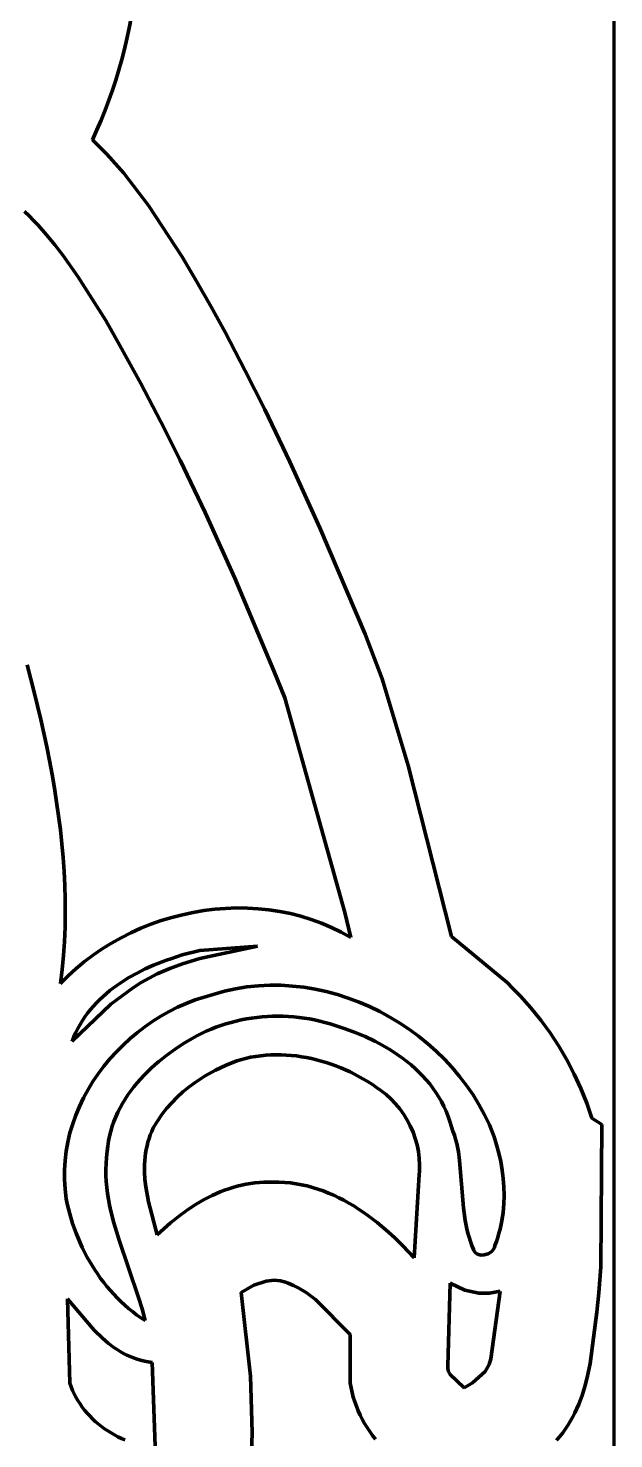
# Model space of a CAD drawing. Header units: millimetres. Extents: x 0 to 17.8, y 0 to 10.
# Drawn here: x 16.416 to 17.778, y 3.44 to 6.721 of the extents above; entities that cross this region are included whole.
import ezdxf

# ---------------------------------------------------------------- set-up
doc = ezdxf.new("R2010")
doc.units = ezdxf.units.MM
doc.layers.add('color#010101ff', color=7, linetype='CONTINUOUS', lineweight=100)
doc.layers.add('color#ffffffff', color=7, linetype='CONTINUOUS', lineweight=100)

msp = doc.modelspace()

# ---------------------------------------------------------------- linework, layer by layer
at = {"layer": 'color#010101ff'}
for p, q in [((16.6553, 6.7457), (16.6508, 6.7212)), ((16.6457, 6.6969), (16.64, 6.6727)), ((16.6508, 6.7212), (16.6457, 6.6969)), ((16.64, 6.6727), (16.6339, 6.6486)), ((16.6339, 6.6486), (16.6272, 6.6246)), ((16.62, 6.6008), (16.6122, 6.5772)), ((16.6272, 6.6246), (16.62, 6.6008)), ((16.6122, 6.5772), (16.6039, 6.5537)), ((16.5951, 6.5305), (16.5858, 6.5074)), ((16.6039, 6.5537), (16.5951, 6.5305)), ((16.5858, 6.5074), (16.5759, 6.4846)), ((16.5759, 6.4846), (16.5656, 6.462)), ((16.5656, 6.462), (16.5992, 6.4284)), ((16.5992, 6.4284), (16.6383, 6.384)), ((16.6383, 6.384), (16.6958, 6.3087)), ((16.6958, 6.3087), (16.7742, 6.1899)), ((16.4183, 6.2846), (16.4075, 6.2951)), ((16.4289, 6.2739), (16.4183, 6.2846)), ((16.4392, 6.263), (16.4289, 6.2739)), ((16.4591, 6.2404), (16.4392, 6.263)), ((16.4783, 6.2171), (16.4591, 6.2404)), ((16.4967, 6.1931), (16.4783, 6.2171)), ((16.5316, 6.1435), (16.4967, 6.1931)), ((16.7742, 6.1899), (16.8083, 6.1317)), ((16.5964, 6.0416), (16.5316, 6.1435)), ((16.8083, 6.1317), (16.8415, 6.0731)), ((16.8415, 6.0731), (16.8739, 6.0141)), ((16.6296, 5.9833), (16.5964, 6.0416)), ((16.8739, 6.0141), (16.921, 5.9247)), ((16.6779, 5.8951), (16.6296, 5.9833)), ((16.921, 5.9247), (16.9665, 5.8344)), ((16.7246, 5.8061), (16.6779, 5.8951)), ((16.9665, 5.8344), (17.0248, 5.713)), ((16.7696, 5.7162), (16.7246, 5.8061)), ((16.8274, 5.5952), (16.7696, 5.7162)), ((17.0248, 5.713), (17.0944, 5.5595)), ((16.8964, 5.4424), (16.8274, 5.5952)), ((17.0944, 5.5595), (17.2, 5.3116)), ((16.9875, 5.2262), (16.8964, 5.4424)), ((17.2, 5.3116), (17.2392, 5.2082)), ((16.4138, 5.2403), (16.4302, 5.177)), ((17.0126, 5.164), (16.9875, 5.2262)), ((17.2392, 5.2082), (17.2994, 5.0067)), ((16.4302, 5.177), (16.4454, 5.1135)), ((17.1526, 4.6641), (17.0126, 5.164)), ((16.4454, 5.1135), (16.4526, 5.0816)), ((16.4526, 5.0816), (16.4594, 5.0497)), ((16.4594, 5.0497), (16.4658, 5.0177)), ((16.4658, 5.0177), (16.4718, 4.9856)), ((17.2994, 5.0067), (17.4006, 4.6084)), ((16.4718, 4.9856), (16.4773, 4.9535)), ((16.4773, 4.9535), (16.4824, 4.9213)), ((16.4824, 4.9213), (16.487, 4.8891)), ((16.487, 4.8891), (16.491, 4.8568)), ((16.491, 4.8568), (16.4945, 4.8245)), ((16.4945, 4.8245), (16.4974, 4.7922)), ((16.4974, 4.7922), (16.4996, 4.7598)), ((16.4996, 4.7598), (16.5012, 4.7273)), ((16.5012, 4.7273), (16.5021, 4.6949)), ((16.5021, 4.6949), (16.5024, 4.6624)), ((16.5024, 4.6624), (16.5018, 4.6299)), ((16.75, 4.653), (16.7747, 4.6593)), ((16.7747, 4.6593), (16.7996, 4.6646)), ((16.7996, 4.6646), (16.8246, 4.6689)), ((16.8246, 4.6689), (16.8498, 4.672)), ((16.8498, 4.672), (16.8751, 4.674)), ((16.8751, 4.674), (16.9005, 4.6749)), ((16.9005, 4.6749), (16.9258, 4.6747)), ((16.9258, 4.6747), (16.951, 4.6733)), ((16.951, 4.6733), (16.9761, 4.6707)), ((16.9761, 4.6707), (17.001, 4.6669)), ((17.001, 4.6669), (17.0258, 4.6619)), ((17.0258, 4.6619), (17.0502, 4.6557)), ((17.1664, 4.6059), (17.1526, 4.6641)), ((16.5018, 4.6299), (16.5005, 4.5973)), ((16.6549, 4.6172), (16.678, 4.6277)), ((16.678, 4.6277), (16.7017, 4.6371)), ((16.7017, 4.6371), (16.7257, 4.6456)), ((16.7257, 4.6456), (16.75, 4.653)), ((17.0502, 4.6557), (17.0743, 4.6483)), ((17.0743, 4.6483), (17.098, 4.6396)), ((17.098, 4.6396), (17.1213, 4.6296)), ((17.1213, 4.6296), (17.1441, 4.6184)), ((16.5005, 4.5973), (16.4984, 4.5647)), ((16.6101, 4.5934), (16.6322, 4.6058)), ((16.6322, 4.6058), (16.6549, 4.6172)), ((17.1441, 4.6184), (17.1664, 4.6059)), ((17.4006, 4.6084), (17.5298, 4.5015)), ((16.4984, 4.5647), (16.4955, 4.5321)), ((16.5475, 4.5505), (16.5677, 4.5657)), ((16.5677, 4.5657), (16.5885, 4.58)), ((16.5885, 4.58), (16.6101, 4.5934)), ((16.7744, 4.5663), (16.7476, 4.557)), ((16.8155, 4.5761), (16.7744, 4.5663)), ((16.8151, 4.5576), (16.9493, 4.5864)), ((16.9493, 4.5864), (16.8155, 4.5761)), ((16.4955, 4.5321), (16.4917, 4.4995)), ((16.5095, 4.5174), (16.5281, 4.5344)), ((16.5281, 4.5344), (16.5475, 4.5505)), ((16.6884, 4.5332), (16.6692, 4.5236)), ((16.7079, 4.542), (16.6884, 4.5332)), ((16.7377, 4.5535), (16.7079, 4.542)), ((16.7164, 4.5214), (16.7452, 4.5341)), ((16.7476, 4.557), (16.7377, 4.5535)), ((16.7452, 4.5341), (16.7748, 4.5451)), ((16.7748, 4.5451), (16.8151, 4.5576)), ((16.4917, 4.4995), (16.5095, 4.5174)), ((16.6323, 4.5017), (16.6149, 4.4893)), ((16.6504, 4.5131), (16.6323, 4.5017)), ((16.6692, 4.5236), (16.6504, 4.5131)), ((16.6612, 4.4899), (16.6791, 4.5014)), ((16.6791, 4.5014), (16.6976, 4.5119)), ((16.6976, 4.5119), (16.7164, 4.5214)), ((16.978, 4.4952), (16.9514, 4.4939)), ((17.0045, 4.495), (16.978, 4.4952)), ((17.5298, 4.5015), (17.5433, 4.4875)), ((16.5903, 4.469), (16.5825, 4.4618)), ((16.5982, 4.476), (16.5903, 4.469)), ((16.6064, 4.4828), (16.5982, 4.476)), ((16.6149, 4.4893), (16.6064, 4.4828)), ((16.608, 4.4514), (16.6612, 4.4899)), ((16.8251, 4.4678), (16.8043, 4.4609)), ((16.8463, 4.4737), (16.8251, 4.4678)), ((16.8723, 4.4811), (16.8463, 4.4737)), ((16.8985, 4.4869), (16.8723, 4.4811)), ((16.9249, 4.4911), (16.8985, 4.4869)), ((16.9514, 4.4939), (16.9249, 4.4911)), ((17.031, 4.4934), (17.0045, 4.495)), ((17.0573, 4.4904), (17.031, 4.4934)), ((17.0835, 4.4861), (17.0573, 4.4904)), ((17.1094, 4.4805), (17.0835, 4.4861)), ((17.1351, 4.4736), (17.1094, 4.4805)), ((17.1605, 4.4655), (17.1351, 4.4736)), ((17.1854, 4.4561), (17.1605, 4.4655)), ((17.5433, 4.4875), (17.5606, 4.47)), ((17.5606, 4.47), (17.5853, 4.4426)), ((16.5182, 4.3648), (16.608, 4.4514)), ((16.5544, 4.4302), (16.5482, 4.4217)), ((16.561, 4.4385), (16.5544, 4.4302)), ((16.5679, 4.4465), (16.561, 4.4385)), ((16.5751, 4.4543), (16.5679, 4.4465)), ((16.5825, 4.4618), (16.5751, 4.4543)), ((16.744, 4.434), (16.7247, 4.4232)), ((16.7637, 4.444), (16.744, 4.434)), ((16.7838, 4.4529), (16.7637, 4.444)), ((16.8043, 4.4609), (16.7838, 4.4529)), ((17.2099, 4.4456), (17.1854, 4.4561)), ((17.234, 4.4339), (17.2099, 4.4456)), ((17.2574, 4.4212), (17.234, 4.4339)), ((17.5853, 4.4426), (17.6085, 4.414)), ((16.5367, 4.4038), (16.5315, 4.3945)), ((16.5423, 4.4129), (16.5367, 4.4038)), ((16.5482, 4.4217), (16.5423, 4.4129)), ((16.6878, 4.3988), (16.6702, 4.3853)), ((16.706, 4.4114), (16.6878, 4.3988)), ((16.7247, 4.4232), (16.706, 4.4114)), ((16.8414, 4.3929), (16.8528, 4.3974)), ((16.8528, 4.3974), (16.8644, 4.4016)), ((16.8644, 4.4016), (16.876, 4.4053)), ((16.876, 4.4053), (16.8878, 4.4087)), ((16.8878, 4.4087), (16.8997, 4.4118)), ((16.8997, 4.4118), (16.9116, 4.4144)), ((16.9116, 4.4144), (16.9237, 4.4168)), ((16.9237, 4.4168), (16.9358, 4.4187)), ((16.9358, 4.4187), (16.9479, 4.4203)), ((16.9479, 4.4203), (16.9601, 4.4216)), ((16.9601, 4.4216), (16.9724, 4.4224)), ((16.9724, 4.4224), (16.9846, 4.423)), ((16.9846, 4.423), (16.9969, 4.4231)), ((16.9969, 4.4231), (17.0092, 4.4229)), ((17.0092, 4.4229), (17.0215, 4.4224)), ((17.0215, 4.4224), (17.0337, 4.4215)), ((17.0337, 4.4215), (17.0459, 4.4203)), ((17.0459, 4.4203), (17.0581, 4.4187)), ((17.0581, 4.4187), (17.0703, 4.4168)), ((17.0703, 4.4168), (17.0823, 4.4145)), ((17.0823, 4.4145), (17.0943, 4.4119)), ((17.0943, 4.4119), (17.1063, 4.4089)), ((17.1063, 4.4089), (17.1181, 4.4056)), ((17.1181, 4.4056), (17.1298, 4.4019)), ((17.1298, 4.4019), (17.1414, 4.3979)), ((17.1414, 4.3979), (17.1531, 4.3941)), ((17.2803, 4.4073), (17.2574, 4.4212)), ((17.3026, 4.3924), (17.2803, 4.4073)), ((17.6085, 4.414), (17.6302, 4.3842)), ((16.5222, 4.375), (16.5182, 4.3648)), ((16.5267, 4.3849), (16.5222, 4.375)), ((16.5315, 4.3945), (16.5267, 4.3849)), ((16.6532, 4.3711), (16.6369, 4.3561)), ((16.6702, 4.3853), (16.6532, 4.3711)), ((16.7773, 4.3593), (16.7973, 4.3712)), ((16.7973, 4.3712), (16.8081, 4.3772)), ((16.8081, 4.3772), (16.819, 4.3828)), ((16.819, 4.3828), (16.8301, 4.388)), ((16.8301, 4.388), (16.8414, 4.3929)), ((17.1531, 4.3941), (17.1765, 4.3855)), ((17.1765, 4.3855), (17.1996, 4.3758)), ((17.1996, 4.3758), (17.2224, 4.365)), ((17.2224, 4.365), (17.2336, 4.3591)), ((17.3241, 4.3766), (17.3026, 4.3924)), ((17.3448, 4.3597), (17.3241, 4.3766)), ((17.6302, 4.3842), (17.6504, 4.3533)), ((16.6213, 4.3404), (16.6064, 4.324)), ((16.6369, 4.3561), (16.6213, 4.3404)), ((16.7199, 4.3179), (16.7384, 4.3326)), ((16.7384, 4.3326), (16.7576, 4.3465)), ((16.7576, 4.3465), (16.7773, 4.3593)), ((16.957, 4.3312), (16.9452, 4.3295)), ((16.9688, 4.3323), (16.957, 4.3312)), ((16.9806, 4.3331), (16.9688, 4.3323)), ((16.9924, 4.3334), (16.9806, 4.3331)), ((17.0043, 4.3333), (16.9924, 4.3334)), ((17.0161, 4.3328), (17.0043, 4.3333)), ((17.0279, 4.3319), (17.0161, 4.3328)), ((17.0397, 4.3307), (17.0279, 4.3319)), ((17.2336, 4.3591), (17.2446, 4.353)), ((17.2446, 4.353), (17.2555, 4.3465)), ((17.2555, 4.3465), (17.2661, 4.3398)), ((17.2661, 4.3398), (17.2765, 4.3328)), ((17.2765, 4.3328), (17.2867, 4.3254)), ((17.3648, 4.3419), (17.3448, 4.3597)), ((17.3839, 4.3232), (17.3648, 4.3419)), ((17.6504, 4.3533), (17.6689, 4.3215)), ((16.5924, 4.3069), (16.5792, 4.2893)), ((16.6064, 4.324), (16.5924, 4.3069)), ((16.6935, 4.2939), (16.7021, 4.3021)), ((16.7021, 4.3021), (16.7109, 4.3101)), ((16.7109, 4.3101), (16.7199, 4.3179)), ((16.8763, 4.309), (16.8517, 4.2973)), ((16.9016, 4.319), (16.8763, 4.309)), ((16.9101, 4.322), (16.9016, 4.319)), ((16.9217, 4.325), (16.9101, 4.322)), ((16.9334, 4.3275), (16.9217, 4.325)), ((16.9452, 4.3295), (16.9334, 4.3275)), ((17.0514, 4.329), (17.0397, 4.3307)), ((17.0631, 4.327), (17.0514, 4.329)), ((17.0748, 4.3246), (17.0631, 4.327)), ((17.0863, 4.3218), (17.0748, 4.3246)), ((17.0978, 4.3187), (17.0863, 4.3218)), ((17.1092, 4.3153), (17.0978, 4.3187)), ((17.1205, 4.3116), (17.1092, 4.3153)), ((17.1317, 4.3075), (17.1205, 4.3116)), ((17.1428, 4.3031), (17.1317, 4.3075)), ((17.1538, 4.2984), (17.1428, 4.3031)), ((17.1646, 4.2934), (17.1538, 4.2984)), ((17.2867, 4.3254), (17.2967, 4.3178)), ((17.2967, 4.3178), (17.3063, 4.3099)), ((17.3063, 4.3099), (17.3157, 4.3016)), ((17.3157, 4.3016), (17.3247, 4.2931)), ((17.402, 4.3037), (17.3839, 4.3232)), ((17.4192, 4.2833), (17.402, 4.3037)), ((17.6689, 4.3215), (17.6859, 4.2887)), ((16.5668, 4.2711), (16.5554, 4.2523)), ((16.5792, 4.2893), (16.5668, 4.2711)), ((16.662, 4.2588), (16.6695, 4.2679)), ((16.6695, 4.2679), (16.6772, 4.2768)), ((16.6772, 4.2768), (16.6852, 4.2855)), ((16.6852, 4.2855), (16.6935, 4.2939)), ((16.8048, 4.2692), (16.7902, 4.2585)), ((16.8278, 4.2841), (16.8048, 4.2692)), ((16.8517, 4.2973), (16.8278, 4.2841)), ((17.1753, 4.2881), (17.1646, 4.2934)), ((17.1858, 4.2825), (17.1753, 4.2881)), ((17.1962, 4.2767), (17.1858, 4.2825)), ((17.2064, 4.2706), (17.1962, 4.2767)), ((17.2165, 4.2642), (17.2064, 4.2706)), ((17.3247, 4.2931), (17.3334, 4.2842)), ((17.3334, 4.2842), (17.3417, 4.275)), ((17.3417, 4.275), (17.3497, 4.2655)), ((17.3497, 4.2655), (17.3572, 4.2557)), ((17.4354, 4.2621), (17.4192, 4.2833)), ((17.6859, 4.2887), (17.7012, 4.2552)), ((16.5449, 4.233), (16.5354, 4.2133)), ((16.5554, 4.2523), (16.5449, 4.233)), ((16.6417, 4.2302), (16.6481, 4.24)), ((16.6481, 4.24), (16.6549, 4.2495)), ((16.6549, 4.2495), (16.662, 4.2588)), ((16.7627, 4.2348), (16.75, 4.222)), ((16.7761, 4.247), (16.7627, 4.2348)), ((16.7902, 4.2585), (16.7761, 4.247)), ((17.2263, 4.2576), (17.2165, 4.2642)), ((17.236, 4.2507), (17.2263, 4.2576)), ((17.2482, 4.2412), (17.236, 4.2507)), ((17.2597, 4.2308), (17.2482, 4.2412)), ((17.3572, 4.2557), (17.3643, 4.2456)), ((17.3643, 4.2456), (17.3709, 4.2352)), ((17.3709, 4.2352), (17.3771, 4.2244)), ((17.4505, 4.2402), (17.4354, 4.2621)), ((17.4644, 4.2175), (17.4505, 4.2402)), ((17.7012, 4.2552), (17.7148, 4.2209)), ((16.5354, 4.2133), (16.527, 4.1932)), ((16.6248, 4.1996), (16.63, 4.21)), ((16.63, 4.21), (16.6357, 4.2202)), ((16.6357, 4.2202), (16.6417, 4.2302)), ((16.738, 4.2084), (16.7268, 4.1942)), ((16.75, 4.222), (16.738, 4.2084)), ((17.2704, 4.2195), (17.2597, 4.2308)), ((17.2803, 4.2075), (17.2704, 4.2195)), ((17.2893, 4.1949), (17.2803, 4.2075)), ((17.3771, 4.2244), (17.3828, 4.2133)), ((17.3828, 4.2133), (17.388, 4.2019)), ((17.388, 4.2019), (17.3926, 4.1901)), ((17.4772, 4.1941), (17.4644, 4.2175)), ((17.7148, 4.2209), (17.7268, 4.1859)), ((16.5197, 4.1726), (16.5134, 4.1517)), ((16.527, 4.1932), (16.5197, 4.1726)), ((16.6084, 4.1559), (16.6117, 4.1672)), ((16.6117, 4.1672), (16.6156, 4.1782)), ((16.6156, 4.1782), (16.62, 4.189)), ((16.62, 4.189), (16.6248, 4.1996)), ((16.7165, 4.1792), (16.7071, 4.1636)), ((16.7268, 4.1942), (16.7165, 4.1792)), ((17.2975, 4.1816), (17.2893, 4.1949)), ((17.3047, 4.1678), (17.2975, 4.1816)), ((17.311, 4.1535), (17.3047, 4.1678)), ((17.3926, 4.1901), (17.3967, 4.178)), ((17.3967, 4.178), (17.4002, 4.1656)), ((17.4887, 4.1701), (17.4772, 4.1941)), ((17.4993, 4.1424), (17.4887, 4.1701)), ((17.7268, 4.1859), (17.7503, 4.1712)), ((17.7503, 4.1712), (17.7475, 3.8399)), ((16.5134, 4.1517), (16.5084, 4.1305)), ((16.6031, 4.1329), (16.6055, 4.1445)), ((16.6055, 4.1445), (16.6084, 4.1559)), ((16.6972, 4.1386), (16.6946, 4.1302)), ((16.7001, 4.147), (16.6972, 4.1386)), ((16.7034, 4.1553), (16.7001, 4.147)), ((16.7071, 4.1636), (16.7034, 4.1553)), ((17.3162, 4.1389), (17.311, 4.1535)), ((17.3204, 4.1239), (17.3162, 4.1389)), ((17.4002, 4.1656), (17.4039, 4.1561)), ((17.4039, 4.1561), (17.4071, 4.1466)), ((17.4071, 4.1466), (17.41, 4.1369)), ((17.41, 4.1369), (17.4125, 4.1272)), ((17.5054, 4.1236), (17.4993, 4.1424)), ((16.5045, 4.1089), (16.5019, 4.0872)), ((16.5084, 4.1305), (16.5045, 4.1089)), ((16.5984, 4.0948), (16.6, 4.109)), ((16.6, 4.109), (16.6013, 4.121)), ((16.6013, 4.121), (16.6031, 4.1329)), ((16.6893, 4.1046), (16.6882, 4.096)), ((16.6907, 4.1132), (16.6893, 4.1046)), ((16.6925, 4.1217), (16.6907, 4.1132)), ((16.6946, 4.1302), (16.6925, 4.1217)), ((17.3235, 4.1087), (17.3204, 4.1239)), ((17.3254, 4.0933), (17.3235, 4.1087)), ((17.4125, 4.1272), (17.4165, 4.1076)), ((17.4165, 4.1076), (17.4194, 4.0878)), ((17.5106, 4.1044), (17.5054, 4.1236)), ((17.515, 4.085), (17.5106, 4.1044)), ((16.5019, 4.0872), (16.5006, 4.0652)), ((16.5969, 4.0665), (16.5973, 4.0806)), ((16.5973, 4.0806), (16.5984, 4.0948)), ((16.6869, 4.0786), (16.6868, 4.0612)), ((16.6882, 4.096), (16.6869, 4.0786)), ((17.3262, 4.0778), (17.3254, 4.0933)), ((17.3257, 4.0623), (17.3262, 4.0778)), ((17.4194, 4.0878), (17.4283, 3.9774)), ((17.5184, 4.0654), (17.515, 4.085)), ((16.5006, 4.0652), (16.5006, 4.043)), ((16.5006, 4.043), (16.502, 4.0207)), ((16.5971, 4.0525), (16.5969, 4.0665)), ((16.5978, 4.0386), (16.5971, 4.0525)), ((16.5991, 4.0247), (16.5978, 4.0386)), ((16.6868, 4.0612), (16.6877, 4.0437)), ((16.6877, 4.0437), (16.6895, 4.0262)), ((16.9434, 4.0355), (16.9539, 4.0365)), ((16.9539, 4.0365), (16.9644, 4.0371)), ((16.9644, 4.0371), (16.975, 4.0372)), ((16.975, 4.0372), (16.9857, 4.037)), ((16.9857, 4.037), (16.9992, 4.037)), ((16.9992, 4.037), (17.0126, 4.0364)), ((17.0126, 4.0364), (17.0259, 4.0352)), ((17.3139, 3.8614), (17.325, 4.0546)), ((17.325, 4.0546), (17.3257, 4.0623)), ((17.5209, 4.0457), (17.5184, 4.0654)), ((17.5223, 4.026), (17.5209, 4.0457)), ((16.502, 4.0207), (16.5048, 3.9983)), ((16.6008, 4.0109), (16.5991, 4.0247)), ((16.6029, 3.9972), (16.6008, 4.0109)), ((16.6895, 4.0262), (16.6956, 3.9912)), ((16.825, 3.9965), (16.8437, 4.0061)), ((16.8437, 4.0061), (16.8629, 4.0145)), ((16.8629, 4.0145), (16.8726, 4.0183)), ((16.8726, 4.0183), (16.8824, 4.0218)), ((16.8824, 4.0218), (16.8924, 4.025)), ((16.8924, 4.025), (16.9024, 4.0278)), ((16.9024, 4.0278), (16.9125, 4.0303)), ((16.9125, 4.0303), (16.9227, 4.0324)), ((16.9227, 4.0324), (16.933, 4.0342)), ((16.933, 4.0342), (16.9434, 4.0355)), ((17.0259, 4.0352), (17.039, 4.0335)), ((17.039, 4.0335), (17.0519, 4.0312)), ((17.0519, 4.0312), (17.0648, 4.0283)), ((17.0648, 4.0283), (17.0774, 4.0249)), ((17.0774, 4.0249), (17.0899, 4.021)), ((17.0899, 4.021), (17.1023, 4.0167)), ((17.1023, 4.0167), (17.1145, 4.0119)), ((17.1145, 4.0119), (17.1265, 4.0066)), ((17.1265, 4.0066), (17.1384, 4.001)), ((17.5221, 3.9864), (17.5227, 4.0062)), ((17.5227, 4.0062), (17.5223, 4.026)), ((16.5048, 3.9983), (16.5072, 3.9867)), ((16.5072, 3.9867), (16.5128, 3.9636)), ((16.6055, 3.9835), (16.6029, 3.9972)), ((16.6084, 3.9699), (16.6055, 3.9835)), ((16.6956, 3.9912), (16.7161, 3.9146)), ((16.7718, 3.9623), (16.7891, 3.9745)), ((16.7891, 3.9745), (16.8068, 3.986)), ((16.8068, 3.986), (16.825, 3.9965)), ((17.1384, 4.001), (17.1501, 3.9949)), ((17.1501, 3.9949), (17.1617, 3.9885)), ((17.1617, 3.9885), (17.1731, 3.9817)), ((17.1731, 3.9817), (17.1843, 3.9746)), ((17.1843, 3.9746), (17.1953, 3.9672)), ((17.4283, 3.9774), (17.4322, 3.9477)), ((17.5203, 3.9667), (17.5221, 3.9864)), ((16.5128, 3.9636), (16.5196, 3.9408)), ((16.5196, 3.9408), (16.5276, 3.9182)), ((16.6152, 3.9428), (16.6084, 3.9699)), ((16.6274, 3.9025), (16.6152, 3.9428)), ((16.7236, 3.9218), (16.7471, 3.9427)), ((16.7471, 3.9427), (16.7718, 3.9623)), ((17.1953, 3.9672), (17.2062, 3.9594)), ((17.2062, 3.9594), (17.2274, 3.9432)), ((17.2274, 3.9432), (17.248, 3.9261)), ((17.4322, 3.9477), (17.436, 3.9282)), ((17.5133, 3.9278), (17.5174, 3.9472)), ((17.5174, 3.9472), (17.5203, 3.9667)), ((16.5276, 3.9182), (16.5368, 3.8961)), ((16.7161, 3.9146), (16.7236, 3.9218)), ((17.248, 3.9261), (17.2677, 3.9082)), ((17.2677, 3.9082), (17.2868, 3.8898)), ((17.436, 3.9282), (17.4384, 3.9185)), ((17.4384, 3.9185), (17.4412, 3.9089)), ((17.4412, 3.9089), (17.4443, 3.8994)), ((17.5049, 3.8993), (17.508, 3.9088)), ((17.508, 3.9088), (17.5108, 3.9183)), ((17.5108, 3.9183), (17.5133, 3.9278)), ((16.5368, 3.8961), (16.5418, 3.8852)), ((16.5418, 3.8852), (16.5471, 3.8744)), ((16.5471, 3.8744), (16.5527, 3.8638)), ((16.673, 3.769), (16.6274, 3.9025)), ((17.2868, 3.8898), (17.3139, 3.8614)), ((17.4443, 3.8994), (17.4478, 3.89)), ((17.4478, 3.89), (17.4518, 3.8807)), ((17.4518, 3.8807), (17.4525, 3.8784)), ((17.4525, 3.8784), (17.4534, 3.8763)), ((17.4534, 3.8763), (17.456, 3.8729)), ((17.456, 3.8729), (17.4593, 3.8703)), ((17.4858, 3.8708), (17.4939, 3.8761)), ((17.4939, 3.8761), (17.4984, 3.8814)), ((17.4984, 3.8814), (17.5004, 3.8855)), ((17.5004, 3.8855), (17.5014, 3.89)), ((17.5014, 3.89), (17.5049, 3.8993)), ((16.5527, 3.8638), (16.5586, 3.8534)), ((16.5586, 3.8534), (16.5647, 3.8431)), ((16.5647, 3.8431), (16.5711, 3.8329)), ((17.4593, 3.8703), (17.4631, 3.8685)), ((17.4631, 3.8685), (17.4696, 3.8674)), ((17.4696, 3.8674), (17.4766, 3.8678)), ((17.4766, 3.8678), (17.4858, 3.8708)), ((17.7475, 3.8399), (17.7432, 3.7798)), ((16.5711, 3.8329), (16.5778, 3.823)), ((16.5778, 3.823), (16.5847, 3.8133)), ((16.5847, 3.8133), (16.592, 3.8037)), ((16.9694, 3.8072), (16.9408, 3.7976)), ((16.988, 3.809), (16.9694, 3.8072)), ((17.0031, 3.8075), (16.988, 3.809)), ((17.0144, 3.8044), (17.0031, 3.8075)), ((16.592, 3.8037), (16.5994, 3.7944)), ((16.5994, 3.7944), (16.6072, 3.7853)), ((16.6072, 3.7853), (16.6152, 3.7764)), ((16.6152, 3.7764), (16.6234, 3.7678)), ((16.9408, 3.7976), (16.9114, 3.7803)), ((16.9114, 3.7803), (16.9332, 3.5856)), ((17.0209, 3.8021), (17.0144, 3.8044)), ((17.0333, 3.7968), (17.0209, 3.8021)), ((17.0453, 3.7907), (17.0333, 3.7968)), ((17.0624, 3.7802), (17.0453, 3.7907)), ((17.0839, 3.7642), (17.0624, 3.7802)), ((17.3975, 3.8019), (17.3922, 3.6102)), ((17.4317, 3.786), (17.3975, 3.8019)), ((17.4638, 3.7792), (17.4317, 3.786)), ((17.4886, 3.7792), (17.4638, 3.7792)), ((17.5136, 3.7839), (17.4886, 3.7792)), ((17.4922, 3.6258), (17.5136, 3.7839)), ((17.7432, 3.7798), (17.7381, 3.7348)), ((16.5075, 3.7659), (16.5127, 3.5694)), ((16.5698, 3.6925), (16.5075, 3.7659)), ((16.6234, 3.7678), (16.6319, 3.7594)), ((16.6319, 3.7594), (16.6406, 3.7513)), ((16.6406, 3.7513), (16.6496, 3.7435)), ((16.6496, 3.7435), (16.6589, 3.736)), ((16.681, 3.7422), (16.673, 3.769)), ((16.688, 3.7152), (16.681, 3.7422)), ((17.1649, 3.6829), (17.0839, 3.7642)), ((16.6589, 3.736), (16.6683, 3.7287)), ((16.6683, 3.7287), (16.6781, 3.7218)), ((16.6781, 3.7218), (16.688, 3.7152)), ((17.7381, 3.7348), (17.7226, 3.6153)), ((16.5887, 3.6742), (16.5698, 3.6925)), ((17.1651, 3.5694), (17.1649, 3.6829)), ((16.6019, 3.6629), (16.5887, 3.6742)), ((16.6157, 3.6525), (16.6019, 3.6629)), ((16.6228, 3.6477), (16.6157, 3.6525)), ((16.6301, 3.6431), (16.6228, 3.6477)), ((16.6376, 3.6389), (16.6301, 3.6431)), ((16.6452, 3.635), (16.6376, 3.6389)), ((16.653, 3.6314), (16.6452, 3.635)), ((16.661, 3.6282), (16.653, 3.6314)), ((16.6692, 3.6253), (16.661, 3.6282)), ((16.6776, 3.6228), (16.6692, 3.6253)), ((16.6863, 3.6208), (16.6776, 3.6228)), ((16.6951, 3.6192), (16.6863, 3.6208)), ((16.7041, 3.618), (16.6951, 3.6192)), ((16.7111, 3.4227), (16.7041, 3.618)), ((17.3922, 3.6102), (17.3919, 3.6053)), ((17.4785, 3.5964), (17.4882, 3.6131)), ((17.4882, 3.6131), (17.4922, 3.6258)), ((17.7226, 3.6153), (17.7159, 3.5829)), ((16.9332, 3.5856), (16.9367, 3.455)), ((17.3919, 3.6053), (17.3929, 3.5986)), ((17.3929, 3.5986), (17.3966, 3.5907)), ((17.3966, 3.5907), (17.4298, 3.559)), ((17.4496, 3.5703), (17.4785, 3.5964)), ((17.7159, 3.5829), (17.7104, 3.5618)), ((16.5127, 3.5694), (16.5158, 3.561)), ((16.5158, 3.561), (16.5193, 3.5527)), ((16.5193, 3.5527), (16.5231, 3.5446)), ((16.5231, 3.5446), (16.5273, 3.5367)), ((17.167, 3.5584), (17.1651, 3.5694)), ((17.1694, 3.5476), (17.167, 3.5584)), ((17.1722, 3.5368), (17.1694, 3.5476)), ((17.4298, 3.559), (17.4496, 3.5703)), ((17.7104, 3.5618), (17.7039, 3.5409)), ((16.5273, 3.5367), (16.5318, 3.5289)), ((16.5318, 3.5289), (16.5367, 3.5214)), ((16.5367, 3.5214), (16.5419, 3.514)), ((16.5419, 3.514), (16.5474, 3.5069)), ((17.1756, 3.5262), (17.1722, 3.5368)), ((17.1793, 3.5158), (17.1756, 3.5262)), ((17.1835, 3.5055), (17.1793, 3.5158)), ((17.6964, 3.5206), (17.6921, 3.5106)), ((17.7003, 3.5307), (17.6964, 3.5206)), ((17.7039, 3.5409), (17.7003, 3.5307)), ((16.5474, 3.5069), (16.5532, 3.5)), ((16.5532, 3.5), (16.5593, 3.4933)), ((16.5593, 3.4933), (16.5657, 3.4868)), ((16.5657, 3.4868), (16.5723, 3.4806)), ((16.5723, 3.4806), (16.5792, 3.4747)), ((17.1881, 3.4954), (17.1835, 3.5055)), ((17.1931, 3.4855), (17.1881, 3.4954)), ((17.1985, 3.4758), (17.1931, 3.4855)), ((17.6773, 3.4817), (17.6717, 3.4724)), ((17.6826, 3.4912), (17.6773, 3.4817)), ((17.6875, 3.5008), (17.6826, 3.4912)), ((17.6921, 3.5106), (17.6875, 3.5008)), ((16.5792, 3.4747), (16.5863, 3.469)), ((16.5863, 3.469), (16.5936, 3.4636)), ((16.5936, 3.4636), (16.6011, 3.4585)), ((16.6011, 3.4585), (16.6088, 3.4537)), ((16.6088, 3.4537), (16.6167, 3.4492)), ((16.6167, 3.4492), (16.6247, 3.445)), ((16.9367, 3.455), (16.9352, 3.4027)), ((17.2043, 3.4663), (17.1985, 3.4758)), ((17.2105, 3.4571), (17.2043, 3.4663)), ((17.217, 3.4481), (17.2105, 3.4571)), ((17.2238, 3.4393), (17.217, 3.4481)), ((17.6522, 3.4457), (17.6449, 3.4373)), ((17.6591, 3.4544), (17.6522, 3.4457)), ((17.6656, 3.4633), (17.6591, 3.4544)), ((17.6717, 3.4724), (17.6656, 3.4633)), ((16.6247, 3.445), (16.6329, 3.4411)), ((16.6329, 3.4411), (16.6412, 3.4376))]:
    msp.add_line(p, q, dxfattribs=at)
at = {"layer": 'color#ffffffff'}
for p, q in [((17.7778, 10), (17.7778, 0)), ((16.6508, 6.7212), (16.6553, 6.7457)), ((16.64, 6.6727), (16.6457, 6.6969)), ((16.6457, 6.6969), (16.6508, 6.7212)), ((16.6339, 6.6486), (16.64, 6.6727)), ((16.6272, 6.6246), (16.6339, 6.6486)), ((16.6122, 6.5772), (16.62, 6.6008)), ((16.62, 6.6008), (16.6272, 6.6246)), ((16.6039, 6.5537), (16.6122, 6.5772)), ((16.5858, 6.5074), (16.5951, 6.5305)), ((16.5951, 6.5305), (16.6039, 6.5537)), ((16.5759, 6.4846), (16.5858, 6.5074)), ((16.5656, 6.462), (16.5759, 6.4846)), ((16.5992, 6.4284), (16.5656, 6.462)), ((16.6383, 6.384), (16.5992, 6.4284)), ((16.6958, 6.3087), (16.6383, 6.384)), ((16.7742, 6.1899), (16.6958, 6.3087)), ((16.4075, 6.2951), (16.4183, 6.2846)), ((16.4183, 6.2846), (16.4289, 6.2739)), ((16.4289, 6.2739), (16.4392, 6.263)), ((16.4392, 6.263), (16.4591, 6.2404)), ((16.4591, 6.2404), (16.4783, 6.2171)), ((16.4783, 6.2171), (16.4967, 6.1931)), ((16.4967, 6.1931), (16.5316, 6.1435)), ((16.8083, 6.1317), (16.7742, 6.1899)), ((16.5316, 6.1435), (16.5964, 6.0416)), ((16.8415, 6.0731), (16.8083, 6.1317)), ((16.8739, 6.0141), (16.8415, 6.0731)), ((16.5964, 6.0416), (16.6296, 5.9833)), ((16.921, 5.9247), (16.8739, 6.0141)), ((16.6296, 5.9833), (16.6779, 5.8951)), ((16.9665, 5.8344), (16.921, 5.9247)), ((16.6779, 5.8951), (16.7246, 5.8061)), ((17.0248, 5.713), (16.9665, 5.8344)), ((16.7246, 5.8061), (16.7696, 5.7162)), ((16.7696, 5.7162), (16.8274, 5.5952)), ((17.0944, 5.5595), (17.0248, 5.713)), ((16.8274, 5.5952), (16.8964, 5.4424)), ((17.2, 5.3116), (17.0944, 5.5595)), ((16.8964, 5.4424), (16.9875, 5.2262)), ((17.2392, 5.2082), (17.2, 5.3116)), ((16.4302, 5.177), (16.4138, 5.2403)), ((16.9875, 5.2262), (17.0126, 5.164)), ((17.2994, 5.0067), (17.2392, 5.2082)), ((16.4454, 5.1135), (16.4302, 5.177)), ((17.0126, 5.164), (17.1526, 4.6641)), ((16.4526, 5.0816), (16.4454, 5.1135)), ((16.4594, 5.0497), (16.4526, 5.0816)), ((16.4658, 5.0177), (16.4594, 5.0497)), ((16.4718, 4.9856), (16.4658, 5.0177)), ((17.4006, 4.6084), (17.2994, 5.0067)), ((16.4773, 4.9535), (16.4718, 4.9856)), ((16.4824, 4.9213), (16.4773, 4.9535)), ((16.487, 4.8891), (16.4824, 4.9213)), ((16.491, 4.8568), (16.487, 4.8891)), ((16.4945, 4.8245), (16.491, 4.8568)), ((16.4974, 4.7922), (16.4945, 4.8245)), ((16.4996, 4.7598), (16.4974, 4.7922)), ((16.5012, 4.7273), (16.4996, 4.7598)), ((16.5021, 4.6949), (16.5012, 4.7273)), ((16.5024, 4.6624), (16.5021, 4.6949)), ((16.5018, 4.6299), (16.5024, 4.6624)), ((16.7747, 4.6593), (16.75, 4.653)), ((16.7996, 4.6646), (16.7747, 4.6593)), ((16.8246, 4.6689), (16.7996, 4.6646)), ((16.8498, 4.672), (16.8246, 4.6689)), ((16.8751, 4.674), (16.8498, 4.672)), ((16.9005, 4.6749), (16.8751, 4.674)), ((16.9258, 4.6747), (16.9005, 4.6749)), ((16.951, 4.6733), (16.9258, 4.6747)), ((16.9761, 4.6707), (16.951, 4.6733)), ((17.001, 4.6669), (16.9761, 4.6707)), ((17.0258, 4.6619), (17.001, 4.6669)), ((17.0502, 4.6557), (17.0258, 4.6619)), ((17.1526, 4.6641), (17.1664, 4.6059)), ((16.5005, 4.5973), (16.5018, 4.6299)), ((16.678, 4.6277), (16.6549, 4.6172)), ((16.7017, 4.6371), (16.678, 4.6277)), ((16.7257, 4.6456), (16.7017, 4.6371)), ((16.75, 4.653), (16.7257, 4.6456)), ((17.0743, 4.6483), (17.0502, 4.6557)), ((17.098, 4.6396), (17.0743, 4.6483)), ((17.1213, 4.6296), (17.098, 4.6396)), ((17.1441, 4.6184), (17.1213, 4.6296)), ((16.4984, 4.5647), (16.5005, 4.5973)), ((16.6322, 4.6058), (16.6101, 4.5934)), ((16.6549, 4.6172), (16.6322, 4.6058)), ((17.1664, 4.6059), (17.1441, 4.6184)), ((17.5298, 4.5015), (17.4006, 4.6084)), ((16.4955, 4.5321), (16.4984, 4.5647)), ((16.5677, 4.5657), (16.5475, 4.5505)), ((16.5885, 4.58), (16.5677, 4.5657)), ((16.6101, 4.5934), (16.5885, 4.58)), ((16.7476, 4.557), (16.7744, 4.5663)), ((16.7744, 4.5663), (16.8155, 4.5761)), ((16.9493, 4.5864), (16.8151, 4.5576)), ((16.8155, 4.5761), (16.9493, 4.5864)), ((16.4917, 4.4995), (16.4955, 4.5321)), ((16.5281, 4.5344), (16.5095, 4.5174)), ((16.5475, 4.5505), (16.5281, 4.5344)), ((16.6692, 4.5236), (16.6884, 4.5332)), ((16.6884, 4.5332), (16.7079, 4.542)), ((16.7079, 4.542), (16.7377, 4.5535)), ((16.7452, 4.5341), (16.7164, 4.5214)), ((16.7377, 4.5535), (16.7476, 4.557)), ((16.7748, 4.5451), (16.7452, 4.5341)), ((16.8151, 4.5576), (16.7748, 4.5451)), ((16.5095, 4.5174), (16.4917, 4.4995)), ((16.6149, 4.4893), (16.6323, 4.5017)), ((16.6323, 4.5017), (16.6504, 4.5131)), ((16.6504, 4.5131), (16.6692, 4.5236)), ((16.6791, 4.5014), (16.6612, 4.4899)), ((16.6976, 4.5119), (16.6791, 4.5014)), ((16.7164, 4.5214), (16.6976, 4.5119)), ((16.9514, 4.4939), (16.978, 4.4952)), ((16.978, 4.4952), (17.0045, 4.495)), ((17.5433, 4.4875), (17.5298, 4.5015)), ((16.5825, 4.4618), (16.5903, 4.469)), ((16.5903, 4.469), (16.5982, 4.476)), ((16.5982, 4.476), (16.6064, 4.4828)), ((16.6064, 4.4828), (16.6149, 4.4893)), ((16.6612, 4.4899), (16.608, 4.4514)), ((16.8043, 4.4609), (16.8251, 4.4678)), ((16.8251, 4.4678), (16.8463, 4.4737)), ((16.8463, 4.4737), (16.8723, 4.4811)), ((16.8723, 4.4811), (16.8985, 4.4869)), ((16.8985, 4.4869), (16.9249, 4.4911)), ((16.9249, 4.4911), (16.9514, 4.4939)), ((17.0045, 4.495), (17.031, 4.4934)), ((17.031, 4.4934), (17.0573, 4.4904)), ((17.0573, 4.4904), (17.0835, 4.4861)), ((17.0835, 4.4861), (17.1094, 4.4805)), ((17.1094, 4.4805), (17.1351, 4.4736)), ((17.1351, 4.4736), (17.1605, 4.4655)), ((17.1605, 4.4655), (17.1854, 4.4561)), ((17.5606, 4.47), (17.5433, 4.4875)), ((17.5853, 4.4426), (17.5606, 4.47)), ((16.608, 4.4514), (16.5182, 4.3648)), ((16.5482, 4.4217), (16.5544, 4.4302)), ((16.5544, 4.4302), (16.561, 4.4385)), ((16.561, 4.4385), (16.5679, 4.4465)), ((16.5679, 4.4465), (16.5751, 4.4543)), ((16.5751, 4.4543), (16.5825, 4.4618)), ((16.7247, 4.4232), (16.744, 4.434)), ((16.744, 4.434), (16.7637, 4.444)), ((16.7637, 4.444), (16.7838, 4.4529)), ((16.7838, 4.4529), (16.8043, 4.4609)), ((17.1854, 4.4561), (17.2099, 4.4456)), ((17.2099, 4.4456), (17.234, 4.4339)), ((17.234, 4.4339), (17.2574, 4.4212)), ((17.6085, 4.414), (17.5853, 4.4426)), ((16.5315, 4.3945), (16.5367, 4.4038)), ((16.5367, 4.4038), (16.5423, 4.4129)), ((16.5423, 4.4129), (16.5482, 4.4217)), ((16.6702, 4.3853), (16.6878, 4.3988)), ((16.6878, 4.3988), (16.706, 4.4114)), ((16.706, 4.4114), (16.7247, 4.4232)), ((16.8528, 4.3974), (16.8414, 4.3929)), ((16.8644, 4.4016), (16.8528, 4.3974)), ((16.876, 4.4053), (16.8644, 4.4016)), ((16.8878, 4.4087), (16.876, 4.4053)), ((16.8997, 4.4118), (16.8878, 4.4087)), ((16.9116, 4.4144), (16.8997, 4.4118)), ((16.9237, 4.4168), (16.9116, 4.4144)), ((16.9358, 4.4187), (16.9237, 4.4168)), ((16.9479, 4.4203), (16.9358, 4.4187)), ((16.9601, 4.4216), (16.9479, 4.4203)), ((16.9724, 4.4224), (16.9601, 4.4216)), ((16.9846, 4.423), (16.9724, 4.4224)), ((16.9969, 4.4231), (16.9846, 4.423)), ((17.0092, 4.4229), (16.9969, 4.4231)), ((17.0215, 4.4224), (17.0092, 4.4229)), ((17.0337, 4.4215), (17.0215, 4.4224)), ((17.0459, 4.4203), (17.0337, 4.4215)), ((17.0581, 4.4187), (17.0459, 4.4203)), ((17.0703, 4.4168), (17.0581, 4.4187)), ((17.0823, 4.4145), (17.0703, 4.4168)), ((17.0943, 4.4119), (17.0823, 4.4145)), ((17.1063, 4.4089), (17.0943, 4.4119)), ((17.1181, 4.4056), (17.1063, 4.4089)), ((17.1298, 4.4019), (17.1181, 4.4056)), ((17.1414, 4.3979), (17.1298, 4.4019)), ((17.1531, 4.3941), (17.1414, 4.3979)), ((17.2574, 4.4212), (17.2803, 4.4073)), ((17.2803, 4.4073), (17.3026, 4.3924)), ((17.6302, 4.3842), (17.6085, 4.414)), ((16.5182, 4.3648), (16.5222, 4.375)), ((16.5222, 4.375), (16.5267, 4.3849)), ((16.5267, 4.3849), (16.5315, 4.3945)), ((16.6369, 4.3561), (16.6532, 4.3711)), ((16.6532, 4.3711), (16.6702, 4.3853)), ((16.7973, 4.3712), (16.7773, 4.3593)), ((16.8081, 4.3772), (16.7973, 4.3712)), ((16.819, 4.3828), (16.8081, 4.3772)), ((16.8301, 4.388), (16.819, 4.3828)), ((16.8414, 4.3929), (16.8301, 4.388)), ((17.1765, 4.3855), (17.1531, 4.3941)), ((17.1996, 4.3758), (17.1765, 4.3855)), ((17.2224, 4.365), (17.1996, 4.3758)), ((17.2336, 4.3591), (17.2224, 4.365)), ((17.3026, 4.3924), (17.3241, 4.3766)), ((17.3241, 4.3766), (17.3448, 4.3597)), ((17.6504, 4.3533), (17.6302, 4.3842)), ((16.6064, 4.324), (16.6213, 4.3404)), ((16.6213, 4.3404), (16.6369, 4.3561)), ((16.7384, 4.3326), (16.7199, 4.3179)), ((16.7576, 4.3465), (16.7384, 4.3326)), ((16.7773, 4.3593), (16.7576, 4.3465)), ((16.9452, 4.3295), (16.957, 4.3312)), ((16.957, 4.3312), (16.9688, 4.3323)), ((16.9688, 4.3323), (16.9806, 4.3331)), ((16.9806, 4.3331), (16.9924, 4.3334)), ((16.9924, 4.3334), (17.0043, 4.3333)), ((17.0043, 4.3333), (17.0161, 4.3328)), ((17.0161, 4.3328), (17.0279, 4.3319)), ((17.0279, 4.3319), (17.0397, 4.3307)), ((17.2446, 4.353), (17.2336, 4.3591)), ((17.2555, 4.3465), (17.2446, 4.353)), ((17.2661, 4.3398), (17.2555, 4.3465)), ((17.2765, 4.3328), (17.2661, 4.3398)), ((17.2867, 4.3254), (17.2765, 4.3328)), ((17.3448, 4.3597), (17.3648, 4.3419)), ((17.3648, 4.3419), (17.3839, 4.3232)), ((17.6689, 4.3215), (17.6504, 4.3533)), ((16.5792, 4.2893), (16.5924, 4.3069)), ((16.5924, 4.3069), (16.6064, 4.324)), ((16.7021, 4.3021), (16.6935, 4.2939)), ((16.7109, 4.3101), (16.7021, 4.3021)), ((16.7199, 4.3179), (16.7109, 4.3101)), ((16.8517, 4.2973), (16.8763, 4.309)), ((16.8763, 4.309), (16.9016, 4.319)), ((16.9016, 4.319), (16.9101, 4.322)), ((16.9101, 4.322), (16.9217, 4.325)), ((16.9217, 4.325), (16.9334, 4.3275)), ((16.9334, 4.3275), (16.9452, 4.3295)), ((17.0397, 4.3307), (17.0514, 4.329)), ((17.0514, 4.329), (17.0631, 4.327)), ((17.0631, 4.327), (17.0748, 4.3246)), ((17.0748, 4.3246), (17.0863, 4.3218)), ((17.0863, 4.3218), (17.0978, 4.3187)), ((17.0978, 4.3187), (17.1092, 4.3153)), ((17.1092, 4.3153), (17.1205, 4.3116)), ((17.1205, 4.3116), (17.1317, 4.3075)), ((17.1317, 4.3075), (17.1428, 4.3031)), ((17.1428, 4.3031), (17.1538, 4.2984)), ((17.1538, 4.2984), (17.1646, 4.2934)), ((17.2967, 4.3178), (17.2867, 4.3254)), ((17.3063, 4.3099), (17.2967, 4.3178)), ((17.3157, 4.3016), (17.3063, 4.3099)), ((17.3247, 4.2931), (17.3157, 4.3016)), ((17.3839, 4.3232), (17.402, 4.3037)), ((17.402, 4.3037), (17.4192, 4.2833)), ((17.6859, 4.2887), (17.6689, 4.3215)), ((16.5554, 4.2523), (16.5668, 4.2711)), ((16.5668, 4.2711), (16.5792, 4.2893)), ((16.6695, 4.2679), (16.662, 4.2588)), ((16.6772, 4.2768), (16.6695, 4.2679)), ((16.6852, 4.2855), (16.6772, 4.2768)), ((16.6935, 4.2939), (16.6852, 4.2855)), ((16.7902, 4.2585), (16.8048, 4.2692)), ((16.8048, 4.2692), (16.8278, 4.2841)), ((16.8278, 4.2841), (16.8517, 4.2973)), ((17.1646, 4.2934), (17.1753, 4.2881)), ((17.1753, 4.2881), (17.1858, 4.2825)), ((17.1858, 4.2825), (17.1962, 4.2767)), ((17.1962, 4.2767), (17.2064, 4.2706)), ((17.2064, 4.2706), (17.2165, 4.2642)), ((17.3334, 4.2842), (17.3247, 4.2931)), ((17.3417, 4.275), (17.3334, 4.2842)), ((17.3497, 4.2655), (17.3417, 4.275)), ((17.3572, 4.2557), (17.3497, 4.2655)), ((17.4192, 4.2833), (17.4354, 4.2621)), ((17.7012, 4.2552), (17.6859, 4.2887)), ((16.5354, 4.2133), (16.5449, 4.233)), ((16.5449, 4.233), (16.5554, 4.2523)), ((16.6481, 4.24), (16.6417, 4.2302)), ((16.6549, 4.2495), (16.6481, 4.24)), ((16.662, 4.2588), (16.6549, 4.2495)), ((16.75, 4.222), (16.7627, 4.2348)), ((16.7627, 4.2348), (16.7761, 4.247)), ((16.7761, 4.247), (16.7902, 4.2585)), ((17.2165, 4.2642), (17.2263, 4.2576)), ((17.2263, 4.2576), (17.236, 4.2507)), ((17.236, 4.2507), (17.2482, 4.2412)), ((17.2482, 4.2412), (17.2597, 4.2308)), ((17.3643, 4.2456), (17.3572, 4.2557)), ((17.3709, 4.2352), (17.3643, 4.2456)), ((17.3771, 4.2244), (17.3709, 4.2352)), ((17.4354, 4.2621), (17.4505, 4.2402)), ((17.4505, 4.2402), (17.4644, 4.2175)), ((17.7148, 4.2209), (17.7012, 4.2552)), ((16.527, 4.1932), (16.5354, 4.2133)), ((16.63, 4.21), (16.6248, 4.1996)), ((16.6357, 4.2202), (16.63, 4.21)), ((16.6417, 4.2302), (16.6357, 4.2202)), ((16.7268, 4.1942), (16.738, 4.2084)), ((16.738, 4.2084), (16.75, 4.222)), ((17.2597, 4.2308), (17.2704, 4.2195)), ((17.2704, 4.2195), (17.2803, 4.2075)), ((17.2803, 4.2075), (17.2893, 4.1949)), ((17.3828, 4.2133), (17.3771, 4.2244)), ((17.388, 4.2019), (17.3828, 4.2133)), ((17.3926, 4.1901), (17.388, 4.2019)), ((17.4644, 4.2175), (17.4772, 4.1941)), ((17.7268, 4.1859), (17.7148, 4.2209)), ((16.5134, 4.1517), (16.5197, 4.1726)), ((16.5197, 4.1726), (16.527, 4.1932)), ((16.6117, 4.1672), (16.6084, 4.1559)), ((16.6156, 4.1782), (16.6117, 4.1672)), ((16.62, 4.189), (16.6156, 4.1782)), ((16.6248, 4.1996), (16.62, 4.189)), ((16.7071, 4.1636), (16.7165, 4.1792)), ((16.7165, 4.1792), (16.7268, 4.1942)), ((17.2893, 4.1949), (17.2975, 4.1816)), ((17.2975, 4.1816), (17.3047, 4.1678)), ((17.3047, 4.1678), (17.311, 4.1535)), ((17.3967, 4.178), (17.3926, 4.1901)), ((17.4002, 4.1656), (17.3967, 4.178)), ((17.4772, 4.1941), (17.4887, 4.1701)), ((17.4887, 4.1701), (17.4993, 4.1424)), ((17.7503, 4.1712), (17.7268, 4.1859)), ((17.7475, 3.8399), (17.7503, 4.1712)), ((16.5084, 4.1305), (16.5134, 4.1517)), ((16.6055, 4.1445), (16.6031, 4.1329)), ((16.6084, 4.1559), (16.6055, 4.1445)), ((16.6946, 4.1302), (16.6972, 4.1386)), ((16.6972, 4.1386), (16.7001, 4.147)), ((16.7001, 4.147), (16.7034, 4.1553)), ((16.7034, 4.1553), (16.7071, 4.1636)), ((17.311, 4.1535), (17.3162, 4.1389)), ((17.3162, 4.1389), (17.3204, 4.1239)), ((17.4039, 4.1561), (17.4002, 4.1656)), ((17.4071, 4.1466), (17.4039, 4.1561)), ((17.41, 4.1369), (17.4071, 4.1466)), ((17.4125, 4.1272), (17.41, 4.1369)), ((17.4993, 4.1424), (17.5054, 4.1236)), ((16.5019, 4.0872), (16.5045, 4.1089)), ((16.5045, 4.1089), (16.5084, 4.1305)), ((16.6, 4.109), (16.5984, 4.0948)), ((16.6013, 4.121), (16.6, 4.109)), ((16.6031, 4.1329), (16.6013, 4.121)), ((16.6882, 4.096), (16.6893, 4.1046)), ((16.6893, 4.1046), (16.6907, 4.1132)), ((16.6907, 4.1132), (16.6925, 4.1217)), ((16.6925, 4.1217), (16.6946, 4.1302)), ((17.3204, 4.1239), (17.3235, 4.1087)), ((17.3235, 4.1087), (17.3254, 4.0933)), ((17.4165, 4.1076), (17.4125, 4.1272)), ((17.4194, 4.0878), (17.4165, 4.1076)), ((17.5054, 4.1236), (17.5106, 4.1044)), ((17.5106, 4.1044), (17.515, 4.085)), ((16.5006, 4.0652), (16.5019, 4.0872)), ((16.5973, 4.0806), (16.5969, 4.0665)), ((16.5984, 4.0948), (16.5973, 4.0806)), ((16.6868, 4.0612), (16.6869, 4.0786)), ((16.6869, 4.0786), (16.6882, 4.096)), ((17.3254, 4.0933), (17.3262, 4.0778)), ((17.3262, 4.0778), (17.3257, 4.0623)), ((17.4283, 3.9774), (17.4194, 4.0878)), ((17.515, 4.085), (17.5184, 4.0654)), ((16.5006, 4.043), (16.5006, 4.0652)), ((16.502, 4.0207), (16.5006, 4.043)), ((16.5969, 4.0665), (16.5971, 4.0525)), ((16.5971, 4.0525), (16.5978, 4.0386)), ((16.5978, 4.0386), (16.5991, 4.0247)), ((16.6877, 4.0437), (16.6868, 4.0612)), ((16.6895, 4.0262), (16.6877, 4.0437)), ((16.9539, 4.0365), (16.9434, 4.0355)), ((16.9644, 4.0371), (16.9539, 4.0365)), ((16.975, 4.0372), (16.9644, 4.0371)), ((16.9857, 4.037), (16.975, 4.0372)), ((16.9992, 4.037), (16.9857, 4.037)), ((17.0126, 4.0364), (16.9992, 4.037)), ((17.0259, 4.0352), (17.0126, 4.0364)), ((17.325, 4.0546), (17.3139, 3.8614)), ((17.3257, 4.0623), (17.325, 4.0546)), ((17.5184, 4.0654), (17.5209, 4.0457)), ((17.5209, 4.0457), (17.5223, 4.026)), ((16.5048, 3.9983), (16.502, 4.0207)), ((16.5991, 4.0247), (16.6008, 4.0109)), ((16.6008, 4.0109), (16.6029, 3.9972)), ((16.6956, 3.9912), (16.6895, 4.0262)), ((16.8437, 4.0061), (16.825, 3.9965)), ((16.8629, 4.0145), (16.8437, 4.0061)), ((16.8726, 4.0183), (16.8629, 4.0145)), ((16.8824, 4.0218), (16.8726, 4.0183)), ((16.8924, 4.025), (16.8824, 4.0218)), ((16.9024, 4.0278), (16.8924, 4.025)), ((16.9125, 4.0303), (16.9024, 4.0278)), ((16.9227, 4.0324), (16.9125, 4.0303)), ((16.933, 4.0342), (16.9227, 4.0324)), ((16.9434, 4.0355), (16.933, 4.0342)), ((17.039, 4.0335), (17.0259, 4.0352)), ((17.0519, 4.0312), (17.039, 4.0335)), ((17.0648, 4.0283), (17.0519, 4.0312)), ((17.0774, 4.0249), (17.0648, 4.0283)), ((17.0899, 4.021), (17.0774, 4.0249)), ((17.1023, 4.0167), (17.0899, 4.021)), ((17.1145, 4.0119), (17.1023, 4.0167)), ((17.1265, 4.0066), (17.1145, 4.0119)), ((17.1384, 4.001), (17.1265, 4.0066)), ((17.5227, 4.0062), (17.5221, 3.9864)), ((17.5223, 4.026), (17.5227, 4.0062)), ((16.5072, 3.9867), (16.5048, 3.9983)), ((16.5128, 3.9636), (16.5072, 3.9867)), ((16.6029, 3.9972), (16.6055, 3.9835)), ((16.6055, 3.9835), (16.6084, 3.9699)), ((16.7161, 3.9146), (16.6956, 3.9912)), ((16.7891, 3.9745), (16.7718, 3.9623)), ((16.8068, 3.986), (16.7891, 3.9745)), ((16.825, 3.9965), (16.8068, 3.986)), ((17.1501, 3.9949), (17.1384, 4.001)), ((17.1617, 3.9885), (17.1501, 3.9949)), ((17.1731, 3.9817), (17.1617, 3.9885)), ((17.1843, 3.9746), (17.1731, 3.9817)), ((17.1953, 3.9672), (17.1843, 3.9746)), ((17.4322, 3.9477), (17.4283, 3.9774)), ((17.5221, 3.9864), (17.5203, 3.9667)), ((16.5196, 3.9408), (16.5128, 3.9636)), ((16.5276, 3.9182), (16.5196, 3.9408)), ((16.6084, 3.9699), (16.6152, 3.9428)), ((16.6152, 3.9428), (16.6274, 3.9025)), ((16.7471, 3.9427), (16.7236, 3.9218)), ((16.7718, 3.9623), (16.7471, 3.9427)), ((17.2062, 3.9594), (17.1953, 3.9672)), ((17.2274, 3.9432), (17.2062, 3.9594)), ((17.248, 3.9261), (17.2274, 3.9432)), ((17.436, 3.9282), (17.4322, 3.9477)), ((17.5174, 3.9472), (17.5133, 3.9278)), ((17.5203, 3.9667), (17.5174, 3.9472)), ((16.5368, 3.8961), (16.5276, 3.9182)), ((16.7236, 3.9218), (16.7161, 3.9146)), ((17.2677, 3.9082), (17.248, 3.9261)), ((17.2868, 3.8898), (17.2677, 3.9082)), ((17.4384, 3.9185), (17.436, 3.9282)), ((17.4412, 3.9089), (17.4384, 3.9185)), ((17.4443, 3.8994), (17.4412, 3.9089)), ((17.508, 3.9088), (17.5049, 3.8993)), ((17.5108, 3.9183), (17.508, 3.9088)), ((17.5133, 3.9278), (17.5108, 3.9183)), ((16.5418, 3.8852), (16.5368, 3.8961)), ((16.5471, 3.8744), (16.5418, 3.8852)), ((16.5527, 3.8638), (16.5471, 3.8744)), ((16.6274, 3.9025), (16.673, 3.769)), ((17.3139, 3.8614), (17.2868, 3.8898)), ((17.4478, 3.89), (17.4443, 3.8994)), ((17.4518, 3.8807), (17.4478, 3.89)), ((17.4525, 3.8784), (17.4518, 3.8807)), ((17.4534, 3.8763), (17.4525, 3.8784)), ((17.456, 3.8729), (17.4534, 3.8763)), ((17.4593, 3.8703), (17.456, 3.8729)), ((17.4939, 3.8761), (17.4858, 3.8708)), ((17.4984, 3.8814), (17.4939, 3.8761)), ((17.5004, 3.8855), (17.4984, 3.8814)), ((17.5014, 3.89), (17.5004, 3.8855)), ((17.5049, 3.8993), (17.5014, 3.89)), ((16.5586, 3.8534), (16.5527, 3.8638)), ((16.5647, 3.8431), (16.5586, 3.8534)), ((16.5711, 3.8329), (16.5647, 3.8431)), ((17.4631, 3.8685), (17.4593, 3.8703)), ((17.4696, 3.8674), (17.4631, 3.8685)), ((17.4766, 3.8678), (17.4696, 3.8674)), ((17.4858, 3.8708), (17.4766, 3.8678)), ((17.7432, 3.7798), (17.7475, 3.8399)), ((16.5778, 3.823), (16.5711, 3.8329)), ((16.5847, 3.8133), (16.5778, 3.823)), ((16.592, 3.8037), (16.5847, 3.8133)), ((16.9408, 3.7976), (16.9694, 3.8072)), ((16.9694, 3.8072), (16.988, 3.809)), ((16.988, 3.809), (17.0031, 3.8075)), ((17.0031, 3.8075), (17.0144, 3.8044)), ((16.5994, 3.7944), (16.592, 3.8037)), ((16.6072, 3.7853), (16.5994, 3.7944)), ((16.6152, 3.7764), (16.6072, 3.7853)), ((16.6234, 3.7678), (16.6152, 3.7764)), ((16.9114, 3.7803), (16.9408, 3.7976)), ((16.9332, 3.5856), (16.9114, 3.7803)), ((17.0144, 3.8044), (17.0209, 3.8021)), ((17.0209, 3.8021), (17.0333, 3.7968)), ((17.0333, 3.7968), (17.0453, 3.7907)), ((17.0453, 3.7907), (17.0624, 3.7802)), ((17.0624, 3.7802), (17.0839, 3.7642)), ((17.3922, 3.6102), (17.3975, 3.8019)), ((17.3975, 3.8019), (17.4317, 3.786)), ((17.4317, 3.786), (17.4638, 3.7792)), ((17.4638, 3.7792), (17.4886, 3.7792)), ((17.4886, 3.7792), (17.5136, 3.7839)), ((17.5136, 3.7839), (17.4922, 3.6258)), ((17.7381, 3.7348), (17.7432, 3.7798)), ((16.5075, 3.7659), (16.5698, 3.6925)), ((16.5127, 3.5694), (16.5075, 3.7659)), ((16.6319, 3.7594), (16.6234, 3.7678)), ((16.6406, 3.7513), (16.6319, 3.7594)), ((16.6496, 3.7435), (16.6406, 3.7513)), ((16.6589, 3.736), (16.6496, 3.7435)), ((16.673, 3.769), (16.681, 3.7422)), ((16.681, 3.7422), (16.688, 3.7152)), ((17.0839, 3.7642), (17.1649, 3.6829)), ((16.6683, 3.7287), (16.6589, 3.736)), ((16.6781, 3.7218), (16.6683, 3.7287)), ((16.688, 3.7152), (16.6781, 3.7218)), ((17.7226, 3.6153), (17.7381, 3.7348)), ((16.5698, 3.6925), (16.5887, 3.6742)), ((17.1649, 3.6829), (17.1651, 3.5694)), ((16.5887, 3.6742), (16.6019, 3.6629)), ((16.6019, 3.6629), (16.6157, 3.6525)), ((16.6157, 3.6525), (16.6228, 3.6477)), ((16.6228, 3.6477), (16.6301, 3.6431)), ((16.6301, 3.6431), (16.6376, 3.6389)), ((16.6376, 3.6389), (16.6452, 3.635)), ((16.6452, 3.635), (16.653, 3.6314)), ((16.653, 3.6314), (16.661, 3.6282)), ((16.661, 3.6282), (16.6692, 3.6253)), ((16.6692, 3.6253), (16.6776, 3.6228)), ((16.6776, 3.6228), (16.6863, 3.6208)), ((16.6863, 3.6208), (16.6951, 3.6192)), ((16.6951, 3.6192), (16.7041, 3.618)), ((16.7041, 3.618), (16.7111, 3.4227)), ((17.3919, 3.6053), (17.3922, 3.6102)), ((17.4882, 3.6131), (17.4785, 3.5964)), ((17.4922, 3.6258), (17.4882, 3.6131)), ((17.7159, 3.5829), (17.7226, 3.6153)), ((16.9367, 3.455), (16.9332, 3.5856)), ((17.3929, 3.5986), (17.3919, 3.6053)), ((17.3966, 3.5907), (17.3929, 3.5986)), ((17.4298, 3.559), (17.3966, 3.5907)), ((17.4785, 3.5964), (17.4496, 3.5703)), ((17.7104, 3.5618), (17.7159, 3.5829)), ((16.5158, 3.561), (16.5127, 3.5694)), ((16.5193, 3.5527), (16.5158, 3.561)), ((16.5231, 3.5446), (16.5193, 3.5527)), ((16.5273, 3.5367), (16.5231, 3.5446)), ((17.1651, 3.5694), (17.167, 3.5584)), ((17.167, 3.5584), (17.1694, 3.5476)), ((17.1694, 3.5476), (17.1722, 3.5368)), ((17.4496, 3.5703), (17.4298, 3.559)), ((17.7039, 3.5409), (17.7104, 3.5618)), ((16.5318, 3.5289), (16.5273, 3.5367)), ((16.5367, 3.5214), (16.5318, 3.5289)), ((16.5419, 3.514), (16.5367, 3.5214)), ((16.5474, 3.5069), (16.5419, 3.514)), ((17.1722, 3.5368), (17.1756, 3.5262)), ((17.1756, 3.5262), (17.1793, 3.5158)), ((17.1793, 3.5158), (17.1835, 3.5055)), ((17.6921, 3.5106), (17.6964, 3.5206)), ((17.6964, 3.5206), (17.7003, 3.5307)), ((17.7003, 3.5307), (17.7039, 3.5409)), ((16.5532, 3.5), (16.5474, 3.5069)), ((16.5593, 3.4933), (16.5532, 3.5)), ((16.5657, 3.4868), (16.5593, 3.4933)), ((16.5723, 3.4806), (16.5657, 3.4868)), ((16.5792, 3.4747), (16.5723, 3.4806)), ((17.1835, 3.5055), (17.1881, 3.4954)), ((17.1881, 3.4954), (17.1931, 3.4855)), ((17.1931, 3.4855), (17.1985, 3.4758)), ((17.6717, 3.4724), (17.6773, 3.4817)), ((17.6773, 3.4817), (17.6826, 3.4912)), ((17.6826, 3.4912), (17.6875, 3.5008)), ((17.6875, 3.5008), (17.6921, 3.5106)), ((16.5863, 3.469), (16.5792, 3.4747)), ((16.5936, 3.4636), (16.5863, 3.469)), ((16.6011, 3.4585), (16.5936, 3.4636)), ((16.6088, 3.4537), (16.6011, 3.4585)), ((16.6167, 3.4492), (16.6088, 3.4537)), ((16.6247, 3.445), (16.6167, 3.4492)), ((16.9352, 3.4027), (16.9367, 3.455)), ((17.1985, 3.4758), (17.2043, 3.4663)), ((17.2043, 3.4663), (17.2105, 3.4571)), ((17.2105, 3.4571), (17.217, 3.4481)), ((17.217, 3.4481), (17.2238, 3.4393)), ((17.6449, 3.4373), (17.6522, 3.4457)), ((17.6522, 3.4457), (17.6591, 3.4544)), ((17.6591, 3.4544), (17.6656, 3.4633)), ((17.6656, 3.4633), (17.6717, 3.4724)), ((16.6329, 3.4411), (16.6247, 3.445)), ((16.6412, 3.4376), (16.6329, 3.4411))]:
    msp.add_line(p, q, dxfattribs=at)

doc.saveas('drawing.dxf')
